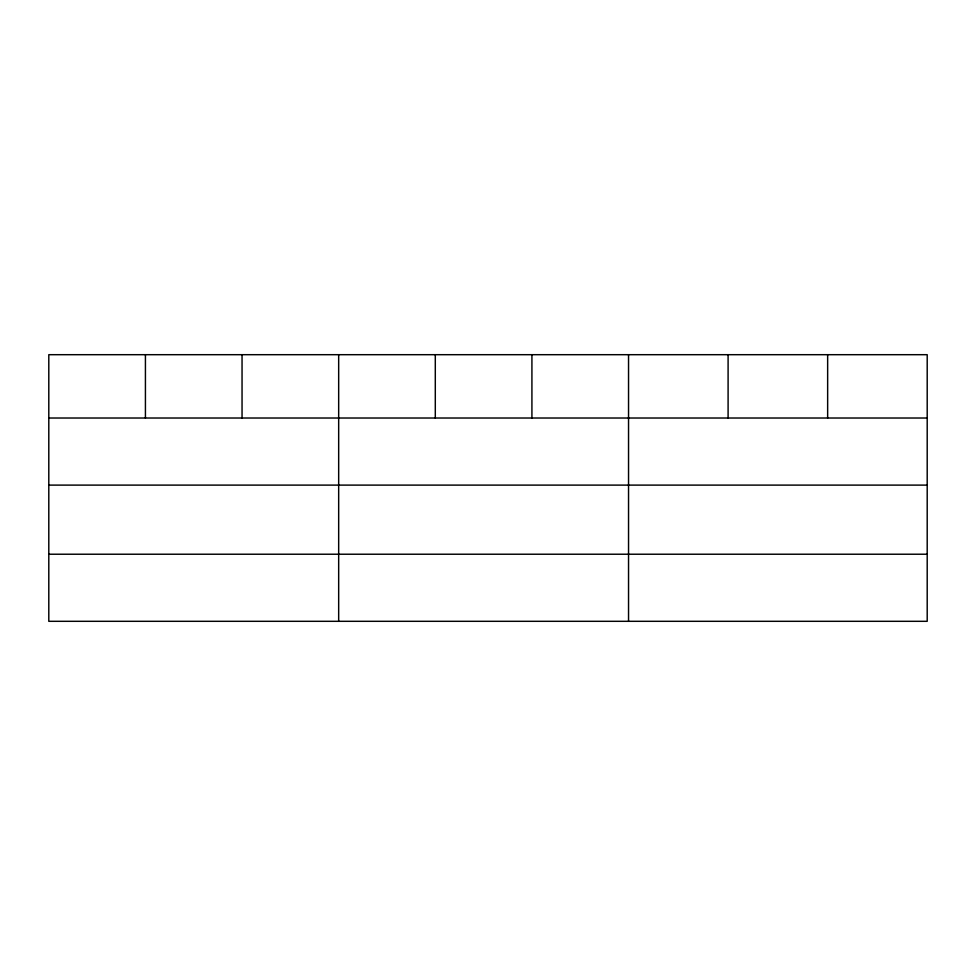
<?xml version="1.0" encoding="UTF-8"?>
<svg xmlns="http://www.w3.org/2000/svg" width="976" height="976" viewBox="0 0 976 976"><rect width="100%" height="100%" fill="white"/><g stroke="black" fill="none" stroke-linecap="round" stroke-linejoin="round"><path stroke-width="1.46" d="M927.2 485.109L927.2 354.691L48.8 354.691L48.8 621.309L927.2 621.309L927.2 485.109L48.8 485.109M48.8 418.021L927.2 418.021M48.8 554.222L927.2 554.222M827.648 354.691L827.648 418.021M728.096 354.691L728.096 418.021M628.544 354.691L628.544 621.309M531.92 354.691L531.92 418.021M435.296 354.691L435.296 418.021M338.672 354.691L338.672 621.309M242.048 354.691L242.048 418.021M145.424 354.691L145.424 418.021"/></g></svg>
